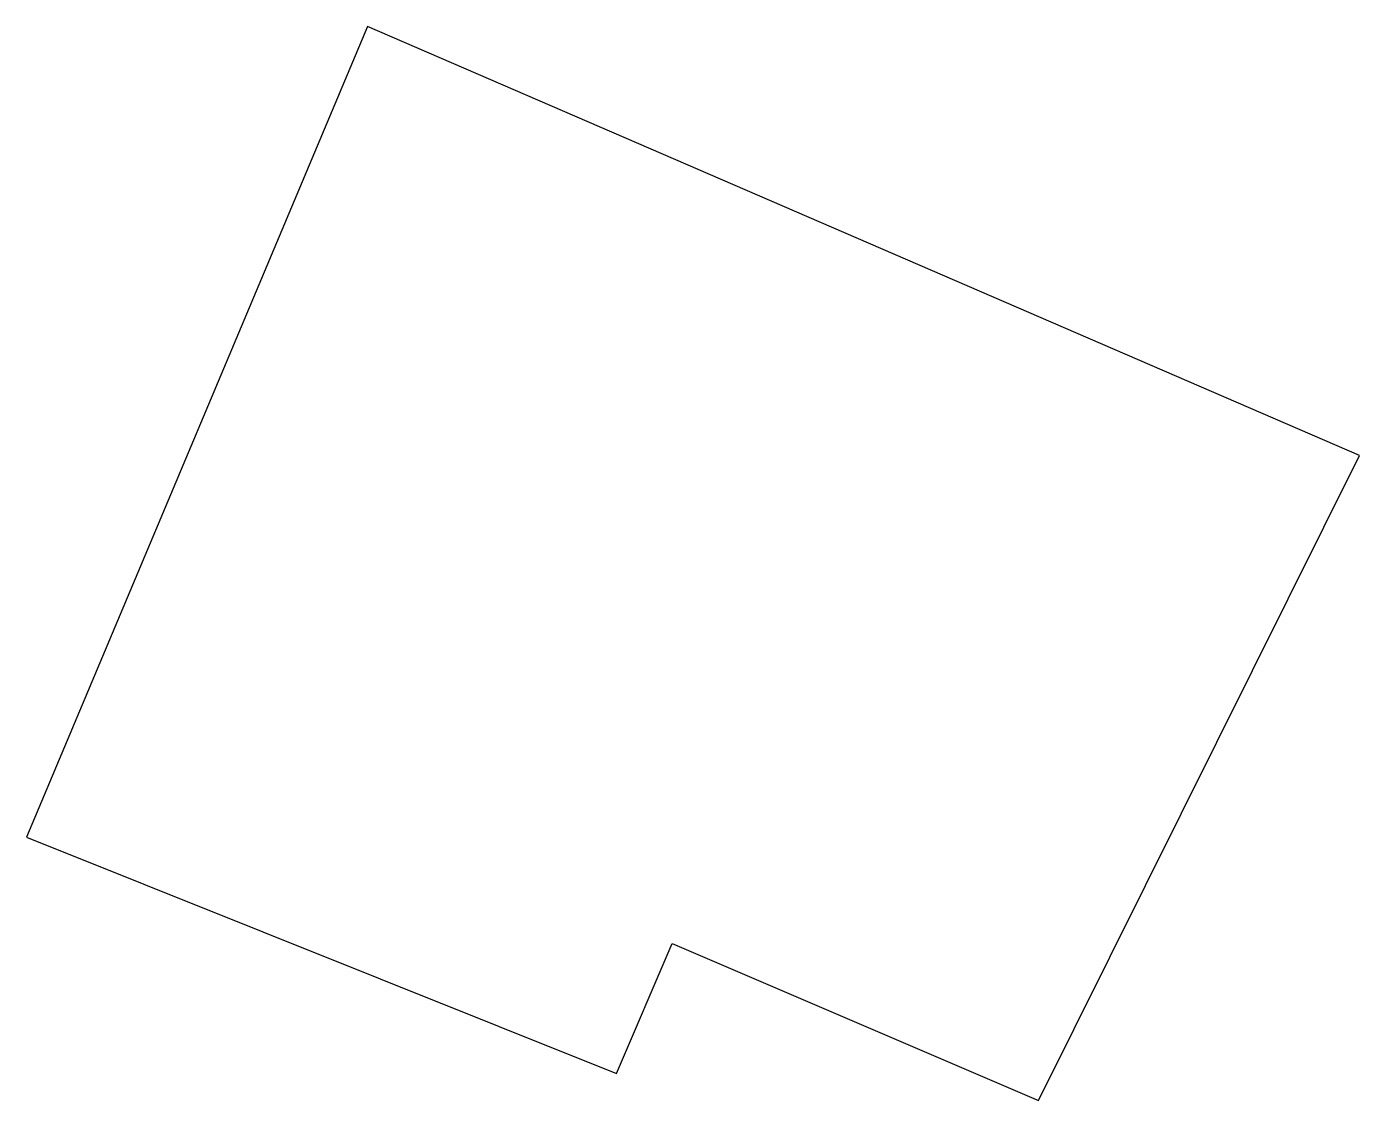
# Model space of a CAD drawing. Extents: x 254.5 to 274.4, y 1096.2 to 1112.2.
import ezdxf

# ---------------------------------------------------------------- set-up
doc = ezdxf.new("R2010")
doc.units = 0
doc.header["$MEASUREMENT"] = 0
doc.layers.get('0').update_dxf_attribs({"color": 250, "linetype": 'CONTINUOUS'})

msp = doc.modelspace()

# ---------------------------------------------------------------- linework, layer by layer
at = {"linetype": 'Continuous'}
for p, q in [((259.602, 1112.227), (254.518, 1100.13)), ((274.397, 1105.829), (259.602, 1112.227)), ((269.609, 1096.205), (274.397, 1105.829)), ((254.518, 1100.13), (263.314, 1096.608)), ((263.314, 1096.608), (264.148, 1098.544)), ((264.148, 1098.544), (269.609, 1096.205))]:
    msp.add_line(p, q, dxfattribs=at)

doc.saveas('drawing.dxf')
